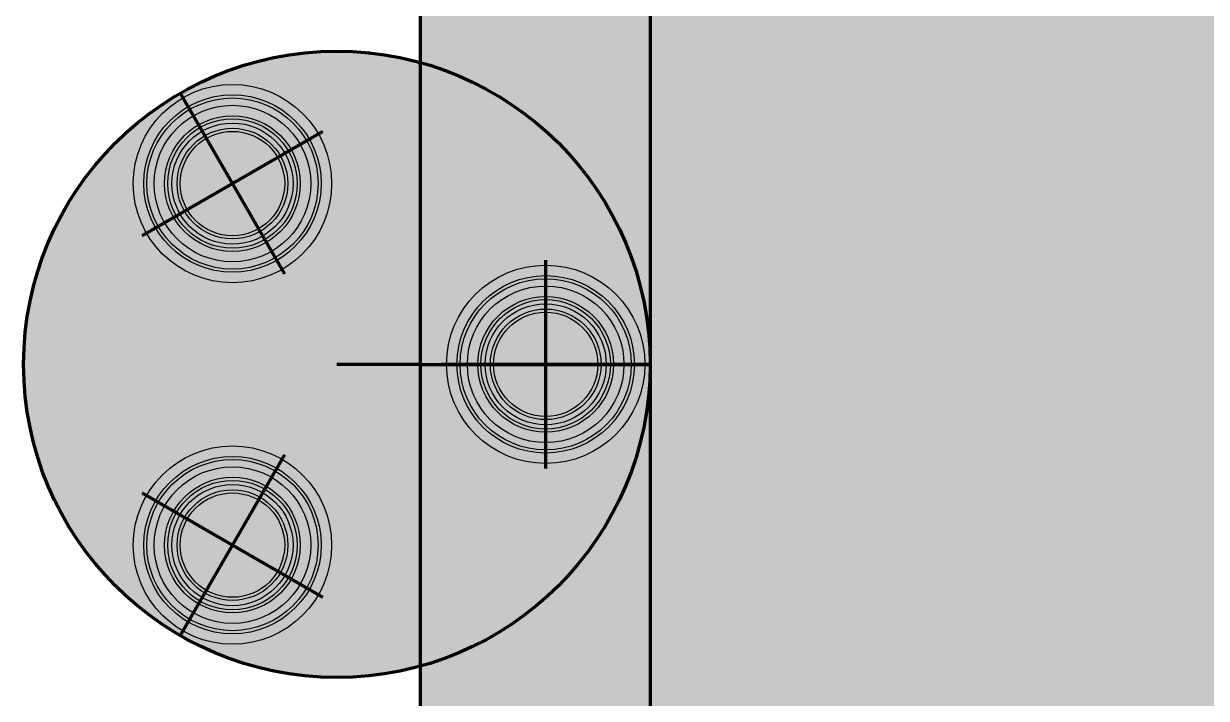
# Model space of a CAD drawing. Header units: millimetres. Extents: x 1408 to 8712, y 657 to 4836.
# Drawn here: x 6122 to 6688, y 3074 to 3397 of the extents above; entities that cross this region are included whole.
import ezdxf

# ---------------------------------------------------------------- set-up
doc = ezdxf.new("R2010")
doc.units = ezdxf.units.MM

msp = doc.modelspace()

# ---------------------------------------------------------------- hatches: boundary and pattern name
at = {"lineweight": 140, "true_color": 0xf7f281}
h = msp.add_hatch(color=51, dxfattribs=at)
h.dxf.hatch_style = 1
h.paths.add_polyline_path([(7251.77, 4433.75), (7251.77, 4143.75), (8411.77, 4143.75), (8411.77, 4433.75)])
h.paths.add_polyline_path([(6671.77, 4143.75), (6671.77, 4433.75), (6311.77, 4433.75), (6311.77, 3698.32, -0.337188), (6421.77, 3553.75), (6421.77, 4143.75)])
h.paths.add_polyline_path([(6311.77, 3409.18), (6311.77, 3378.32, -0.337188), (6421.77, 3233.75), (6421.77, 3553.75, -0.337188)])
h.paths.add_polyline_path([(6421.77, 3233.75, -0.337188), (6311.77, 3089.18), (6311.77, 3058.32, -0.337188), (6421.77, 2913.75)])
at = {"lineweight": 140, "true_color": 0x636466}
h = msp.add_hatch(color=251, dxfattribs=at)
h.dxf.hatch_style = 1
h.paths.add_polyline_path([(6421.77, 4143.75), (6421.77, 2183.75), (8711.77, 2183.75), (8711.77, 4133.75), (8411.77, 4133.75), (8411.77, 4143.75)])
h.paths.add_polyline_path([(6871.77, 3693.75), (8261.77, 3693.75), (8261.77, 2633.75), (6871.77, 2633.75)], flags=16)
at = {"lineweight": 140, "true_color": 0xffffff}
h = msp.add_hatch(color=7, dxfattribs=at)
h.dxf.hatch_style = 1
h.paths.add_polyline_path([(6121.77, 3233.75, 1), (6421.77, 3233.75, 1)])
at = {"true_color": 0x000000}
h = msp.add_hatch(color=18, dxfattribs=at)
h.dxf.hatch_style = 1
h.paths.add_polyline_path([(6262.91, 3344.1), (6261.61, 3343.35, -0.03929), (6264.72, 3336.84), (6266.12, 3337.38, 0.03929)])
h.paths.add_polyline_path([(6255.36, 3353.94), (6254.3, 3352.88, -0.03929), (6258.99, 3347.39), (6260.2, 3348.27, 0.03929)])
h.paths.add_polyline_path([(6245.52, 3361.49), (6244.77, 3360.19, -0.03929), (6250.72, 3356.1), (6251.66, 3357.27, 0.03929)])
h.paths.add_polyline_path([(6234.07, 3366.24), (6233.68, 3364.79, -0.03929), (6240.48, 3362.38), (6241.09, 3363.75, 0.03929)])
h.paths.add_polyline_path([(6221.77, 3367.85), (6221.77, 3366.35, -0.03929), (6228.97, 3365.79), (6229.2, 3367.27, 0.03929)])
h.paths.add_polyline_path([(6216.81, 3367.59, 0.03929), (6209.48, 3366.24), (6209.87, 3364.79, -0.03929), (6216.96, 3366.1)])
h.paths.add_polyline_path([(6204.75, 3364.7, 0.03929), (6198.02, 3361.49), (6198.77, 3360.19, -0.03929), (6205.29, 3363.3)])
h.paths.add_polyline_path([(6193.85, 3358.78, 0.03929), (6188.18, 3353.94), (6189.24, 3352.88, -0.03929), (6194.73, 3357.57)])
h.paths.add_polyline_path([(6186.02, 3349.3), (6184.86, 3350.25, 0.03929), (6180.63, 3344.1), (6181.93, 3343.35, -0.03929)])
h.paths.add_polyline_path([(6179.75, 3339.06), (6178.38, 3339.67, 0.03929), (6175.89, 3332.65), (6177.34, 3332.26, -0.03929)])
h.paths.add_polyline_path([(6176.34, 3327.55), (6174.86, 3327.79, 0.03929), (6174.27, 3320.35), (6175.77, 3320.35, -0.03929)])
h.paths.add_polyline_path([(6176.02, 3315.55), (6174.53, 3315.39, 0.03929), (6175.89, 3308.06), (6177.34, 3308.45, -0.03929)])
h.paths.add_polyline_path([(6178.83, 3303.87), (6177.43, 3303.33, 0.03929), (6180.63, 3296.6), (6181.93, 3297.35, -0.03929)])
h.paths.add_polyline_path([(6184.56, 3293.32), (6183.34, 3292.44, 0.03929), (6188.18, 3286.77), (6189.24, 3287.83, -0.03929)])
h.paths.add_polyline_path([(6192.82, 3284.61), (6191.88, 3283.44, 0.03929), (6198.02, 3279.22), (6198.77, 3280.52, -0.03929)])
h.paths.add_polyline_path([(6203.06, 3278.33), (6202.45, 3276.96, 0.03929), (6209.48, 3274.47), (6209.87, 3275.92, -0.03929)])
h.paths.add_polyline_path([(6214.58, 3274.92), (6214.34, 3273.44, 0.03929), (6221.77, 3272.85), (6221.77, 3274.35, -0.03929)])
h.paths.add_polyline_path([(6226.58, 3274.61), (6226.74, 3273.12, 0.03929), (6234.07, 3274.47), (6233.68, 3275.92, -0.03929)])
h.paths.add_polyline_path([(6244.77, 3280.52, -0.03929), (6238.26, 3277.41), (6238.79, 3276.01, 0.03929), (6245.52, 3279.22)])
h.paths.add_polyline_path([(6255.36, 3286.77), (6254.3, 3287.83, -0.03929), (6248.81, 3283.14), (6249.69, 3281.93, 0.03929)])
h.paths.add_polyline_path([(6262.91, 3296.6), (6261.61, 3297.35, -0.03929), (6257.52, 3291.41), (6258.69, 3290.46, 0.03929)])
h.paths.add_polyline_path([(6267.65, 3308.06), (6266.2, 3308.45, -0.03929), (6263.79, 3301.65), (6265.16, 3301.03, 0.03929)])
h.paths.add_polyline_path([(6269.27, 3320.35), (6267.77, 3320.35, -0.03929), (6267.2, 3313.16), (6268.69, 3312.92, 0.03929)])
h.paths.add_polyline_path([(6267.65, 3332.65), (6266.2, 3332.26, -0.03929), (6267.52, 3325.16), (6269.01, 3325.32, 0.03929)])
h.paths.add_polyline_path([(6257.99, 3330.06), (6256.54, 3329.67, -0.03929), (6257.57, 3324.12), (6259.07, 3324.27, 0.03929)])
h.paths.add_polyline_path([(6259.27, 3320.35), (6257.77, 3320.35, -0.03929), (6257.33, 3314.72), (6258.81, 3314.49, 0.03929)])
h.paths.add_polyline_path([(6257.99, 3310.65), (6256.54, 3311.04, -0.03929), (6254.66, 3305.71), (6256.03, 3305.1, 0.03929)])
h.paths.add_polyline_path([(6254.25, 3301.6), (6252.95, 3302.35, -0.03929), (6249.75, 3297.7), (6250.91, 3296.76, 0.03929)])
h.paths.add_polyline_path([(6248.29, 3293.84), (6247.23, 3294.9, -0.03929), (6242.93, 3291.23), (6243.81, 3290.02, 0.03929)])
h.paths.add_polyline_path([(6239.77, 3289.18, -0.03929), (6234.67, 3286.75), (6235.21, 3285.35, 0.03929), (6240.52, 3287.88)])
h.paths.add_polyline_path([(6231.09, 3285.58, -0.03929), (6225.53, 3284.55), (6225.69, 3283.06, 0.03929), (6231.48, 3284.13)])
h.paths.add_polyline_path([(6216.14, 3284.8), (6215.9, 3283.32, 0.03929), (6221.77, 3282.85), (6221.77, 3284.35, -0.03929)])
h.paths.add_polyline_path([(6207.13, 3287.47), (6206.52, 3286.1, 0.03929), (6212.07, 3284.13), (6212.45, 3285.58, -0.03929)])
h.paths.add_polyline_path([(6199.12, 3292.38), (6198.17, 3291.21, 0.03929), (6203.02, 3287.88), (6203.77, 3289.18, -0.03929)])
h.paths.add_polyline_path([(6192.65, 3299.19), (6191.43, 3298.31, 0.03929), (6195.25, 3293.84), (6196.32, 3294.9, -0.03929)])
h.paths.add_polyline_path([(6188.16, 3307.45), (6186.76, 3306.92, 0.03929), (6189.3, 3301.6), (6190.59, 3302.35, -0.03929)])
h.paths.add_polyline_path([(6185.97, 3316.59), (6184.48, 3316.44, 0.03929), (6185.55, 3310.65), (6187, 3311.04, -0.03929)])
h.paths.add_polyline_path([(6186.21, 3325.99), (6184.73, 3326.22, 0.03929), (6184.27, 3320.35), (6185.77, 3320.35, -0.03929)])
h.paths.add_polyline_path([(6188.88, 3335), (6187.51, 3335.61, 0.03929), (6185.55, 3330.06), (6187, 3329.67, -0.03929)])
h.paths.add_polyline_path([(6193.79, 3343.01), (6192.63, 3343.95, 0.03929), (6189.3, 3339.1), (6190.59, 3338.35, -0.03929)])
h.paths.add_polyline_path([(6199.73, 3350.69, 0.03929), (6195.25, 3346.87), (6196.32, 3345.81, -0.03929), (6200.61, 3349.48)])
h.paths.add_polyline_path([(6208.33, 3355.36, 0.03929), (6203.02, 3352.83), (6203.77, 3351.53, -0.03929), (6208.87, 3353.96)])
h.paths.add_polyline_path([(6212.07, 3356.58), (6212.45, 3355.13, -0.03929), (6218.01, 3356.16), (6217.85, 3357.65, 0.03929)])
h.paths.add_polyline_path([(6221.77, 3357.85), (6221.77, 3356.35, -0.03929), (6227.4, 3355.91), (6227.64, 3357.39, 0.03929)])
h.paths.add_polyline_path([(6231.48, 3356.58), (6231.09, 3355.13, -0.03929), (6236.41, 3353.24), (6237.02, 3354.61, 0.03929)])
h.paths.add_polyline_path([(6240.52, 3352.83), (6239.77, 3351.53, -0.03929), (6244.43, 3348.33), (6245.37, 3349.5, 0.03929)])
h.paths.add_polyline_path([(6248.29, 3346.87), (6247.23, 3345.81, -0.03929), (6250.9, 3341.52), (6252.11, 3342.4, 0.03929)])
h.paths.add_polyline_path([(6254.25, 3339.1), (6252.95, 3338.35, -0.03929), (6255.38, 3333.26), (6256.78, 3333.79, 0.03929)])
h.paths.add_polyline_path([(6246.89, 3334.85), (6245.59, 3334.1, -0.03929), (6247.44, 3330.21), (6248.84, 3330.75, 0.03929)])
h.paths.add_polyline_path([(6242.28, 3340.86), (6241.22, 3339.8, -0.03929), (6244.02, 3336.52), (6245.23, 3337.4, 0.03929)])
h.paths.add_polyline_path([(6236.27, 3345.47), (6235.52, 3344.17, -0.03929), (6239.08, 3341.73), (6240.02, 3342.89, 0.03929)])
h.paths.add_polyline_path([(6229.28, 3348.37), (6228.89, 3346.92, -0.03929), (6232.96, 3345.48), (6233.57, 3346.85, 0.03929)])
h.paths.add_polyline_path([(6226.31, 3349, 0.03929), (6221.77, 3349.35), (6221.77, 3347.85, -0.03929), (6226.07, 3347.52)])
h.paths.add_polyline_path([(6218.74, 3349.2, 0.03929), (6214.27, 3348.37), (6214.65, 3346.92, -0.03929), (6218.9, 3347.7)])
h.paths.add_polyline_path([(6211.38, 3347.43, 0.03929), (6207.27, 3345.47), (6208.02, 3344.17, -0.03929), (6211.92, 3346.03)])
h.paths.add_polyline_path([(6204.73, 3343.82, 0.03929), (6201.27, 3340.86), (6202.33, 3339.8, -0.03929), (6205.61, 3342.6)])
h.paths.add_polyline_path([(6200.4, 3337.66), (6199.23, 3338.61, 0.03929), (6196.66, 3334.85), (6197.96, 3334.1, -0.03929)])
h.paths.add_polyline_path([(6196.65, 3331.54), (6195.28, 3332.15, 0.03929), (6193.76, 3327.86), (6195.21, 3327.47, -0.03929)])
h.paths.add_polyline_path([(6194.61, 3324.66), (6193.13, 3324.89, 0.03929), (6192.77, 3320.35), (6194.27, 3320.35, -0.03929)])
h.paths.add_polyline_path([(6194.42, 3317.48), (6192.93, 3317.32, 0.03929), (6193.76, 3312.85), (6195.21, 3313.24, -0.03929)])
h.paths.add_polyline_path([(6196.1, 3310.5), (6194.7, 3309.96, 0.03929), (6196.66, 3305.85), (6197.96, 3306.6, -0.03929)])
h.paths.add_polyline_path([(6199.52, 3304.19), (6198.31, 3303.31, 0.03929), (6201.27, 3299.85), (6202.33, 3300.91, -0.03929)])
h.paths.add_polyline_path([(6204.46, 3298.98), (6203.52, 3297.82, 0.03929), (6207.27, 3295.24), (6208.02, 3296.54, -0.03929)])
h.paths.add_polyline_path([(6210.59, 3295.23), (6209.98, 3293.86, 0.03929), (6214.27, 3292.34), (6214.65, 3293.79, -0.03929)])
h.paths.add_polyline_path([(6217.47, 3293.19), (6217.23, 3291.71, 0.03929), (6221.77, 3291.35), (6221.77, 3292.85, -0.03929)])
h.paths.add_polyline_path([(6224.65, 3293.01), (6224.8, 3291.51, 0.03929), (6229.28, 3292.34), (6228.89, 3293.79, -0.03929)])
h.paths.add_polyline_path([(6235.52, 3296.54, -0.03929), (6231.63, 3294.68), (6232.16, 3293.28, 0.03929), (6236.27, 3295.24)])
h.paths.add_polyline_path([(6241.22, 3300.91, -0.03929), (6237.94, 3298.11), (6238.82, 3296.89, 0.03929), (6242.28, 3299.85)])
h.paths.add_polyline_path([(6246.89, 3305.85), (6245.59, 3306.6, -0.03929), (6243.14, 3303.05), (6244.31, 3302.1, 0.03929)])
h.paths.add_polyline_path([(6249.78, 3312.85), (6248.33, 3313.24, -0.03929), (6246.89, 3309.17), (6248.26, 3308.56, 0.03929)])
h.paths.add_polyline_path([(6250.77, 3320.35), (6249.27, 3320.35, -0.03929), (6248.93, 3316.05), (6250.41, 3315.82, 0.03929)])
h.paths.add_polyline_path([(6249.78, 3327.86), (6248.33, 3327.47, -0.03929), (6249.12, 3323.23), (6250.61, 3323.39, 0.03929)])
at = {"lineweight": 140, "true_color": 0x000000}
h = msp.add_hatch(color=18, dxfattribs=at)
h.dxf.hatch_style = 1
h.paths.add_polyline_path([(6264.27, 3320.35, 1), (6179.27, 3320.35, 1)])
h.paths.add_polyline_path([(6262.77, 3320.35, 1), (6180.77, 3320.35, 1)], flags=16)
h.paths.add_polyline_path([(6259.27, 3320.35, -1), (6184.27, 3320.35, -1)], flags=0)
h.paths.add_polyline_path([(6254.27, 3320.35, -1), (6189.27, 3320.35, -1)], flags=0)
h.paths.add_polyline_path([(6252.77, 3320.35, -1), (6190.77, 3320.35, -1)], flags=0)
h.paths.add_polyline_path([(6250.77, 3320.35, -1), (6192.77, 3320.35, -1)], flags=0)
h.paths.add_polyline_path([(6248.27, 3320.35, -1), (6195.27, 3320.35, -1)], flags=0)
h.paths.add_polyline_path([(6246.77, 3320.35, -1), (6196.77, 3320.35, -1)], flags=0)
h = msp.add_hatch(color=18, dxfattribs=at)
h.dxf.hatch_style = 1
h.paths.add_polyline_path([(6254.27, 3320.35, 1), (6189.27, 3320.35, 1)])
h.paths.add_polyline_path([(6252.77, 3320.35, 1), (6190.77, 3320.35, 1)], flags=16)
h.paths.add_polyline_path([(6192.77, 3320.35, -1), (6250.77, 3320.35, -1)], flags=0)
h.paths.add_polyline_path([(6195.27, 3320.35, -1), (6248.27, 3320.35, -1)], flags=0)
h.paths.add_polyline_path([(6196.77, 3320.35, -1), (6246.77, 3320.35, -1)], flags=0)
h = msp.add_hatch(color=18, dxfattribs=at)
h.dxf.hatch_style = 1
h.paths.add_polyline_path([(6248.27, 3320.35, 1), (6195.27, 3320.35, 1)])
h.paths.add_polyline_path([(6246.77, 3320.35, 1), (6196.77, 3320.35, 1)], flags=16)
at = {"true_color": 0x000000}
h = msp.add_hatch(color=18, dxfattribs=at)
h.dxf.hatch_style = 1
h.paths.add_polyline_path([(6419.27, 3233.75), (6417.77, 3233.75, -0.03929), (6417.2, 3226.56), (6418.69, 3226.32, 0.03929)])
h.paths.add_polyline_path([(6417.65, 3246.05), (6416.2, 3245.66, -0.03929), (6417.52, 3238.56), (6419.01, 3238.72, 0.03929)])
h.paths.add_polyline_path([(6412.91, 3257.5), (6411.61, 3256.75, -0.03929), (6414.72, 3250.24), (6416.12, 3250.77, 0.03929)])
h.paths.add_polyline_path([(6405.36, 3267.34), (6404.3, 3266.28, -0.03929), (6408.99, 3260.79), (6410.2, 3261.67, 0.03929)])
h.paths.add_polyline_path([(6395.52, 3274.89), (6394.77, 3273.59, -0.03929), (6400.72, 3269.5), (6401.66, 3270.67, 0.03929)])
h.paths.add_polyline_path([(6391.09, 3277.15, 0.03929), (6384.07, 3279.63), (6383.68, 3278.18, -0.03929), (6390.48, 3275.78)])
h.paths.add_polyline_path([(6379.2, 3280.67, 0.03929), (6371.77, 3281.25), (6371.77, 3279.75, -0.03929), (6378.97, 3279.19)])
h.paths.add_polyline_path([(6366.81, 3280.99, 0.03929), (6359.48, 3279.63), (6359.87, 3278.18, -0.03929), (6366.96, 3279.5)])
h.paths.add_polyline_path([(6355.29, 3276.7), (6354.75, 3278.1, 0.03929), (6348.02, 3274.89), (6348.77, 3273.59, -0.03929)])
h.paths.add_polyline_path([(6344.73, 3270.97), (6343.85, 3272.18, 0.03929), (6338.18, 3267.34), (6339.24, 3266.28, -0.03929)])
h.paths.add_polyline_path([(6336.02, 3262.7), (6334.86, 3263.65, 0.03929), (6330.63, 3257.5), (6331.93, 3256.75, -0.03929)])
h.paths.add_polyline_path([(6329.75, 3252.46), (6328.38, 3253.07, 0.03929), (6325.89, 3246.05), (6327.34, 3245.66, -0.03929)])
h.paths.add_polyline_path([(6326.34, 3240.95), (6324.86, 3241.18, 0.03929), (6324.27, 3233.75), (6325.77, 3233.75, -0.03929)])
h.paths.add_polyline_path([(6326.02, 3228.94), (6324.53, 3228.79, 0.03929), (6325.89, 3221.46), (6327.34, 3221.85, -0.03929)])
h.paths.add_polyline_path([(6328.83, 3217.27), (6327.43, 3216.73, 0.03929), (6330.63, 3210), (6331.93, 3210.75, -0.03929)])
h.paths.add_polyline_path([(6334.56, 3206.71), (6333.34, 3205.83, 0.03929), (6338.18, 3200.16), (6339.24, 3201.23, -0.03929)])
h.paths.add_polyline_path([(6342.82, 3198), (6341.88, 3196.84, 0.03929), (6348.02, 3192.62), (6348.77, 3193.92, -0.03929)])
h.paths.add_polyline_path([(6353.06, 3191.73), (6352.45, 3190.36, 0.03929), (6359.48, 3187.87), (6359.87, 3189.32, -0.03929)])
h.paths.add_polyline_path([(6371.77, 3187.75, -0.03929), (6364.58, 3188.32), (6364.34, 3186.84, 0.03929), (6371.77, 3186.25)])
h.paths.add_polyline_path([(6384.07, 3187.87), (6383.68, 3189.32, -0.03929), (6376.58, 3188), (6376.74, 3186.51, 0.03929)])
h.paths.add_polyline_path([(6395.52, 3192.62), (6394.77, 3193.92, -0.03929), (6388.26, 3190.81), (6388.79, 3189.41, 0.03929)])
h.paths.add_polyline_path([(6405.36, 3200.16), (6404.3, 3201.23, -0.03929), (6398.81, 3196.54), (6399.69, 3195.32, 0.03929)])
h.paths.add_polyline_path([(6412.91, 3210), (6411.61, 3210.75, -0.03929), (6407.52, 3204.8), (6408.69, 3203.86, 0.03929)])
h.paths.add_polyline_path([(6417.65, 3221.46), (6416.2, 3221.85, -0.03929), (6413.79, 3215.04), (6415.16, 3214.43, 0.03929)])
h.paths.add_polyline_path([(6407.99, 3224.05), (6406.54, 3224.43, -0.03929), (6404.66, 3219.11), (6406.03, 3218.5, 0.03929)])
h.paths.add_polyline_path([(6404.25, 3215), (6402.95, 3215.75, -0.03929), (6399.75, 3211.1), (6400.91, 3210.15, 0.03929)])
h.paths.add_polyline_path([(6398.29, 3207.24), (6397.23, 3208.3, -0.03929), (6392.93, 3204.63), (6393.81, 3203.41, 0.03929)])
h.paths.add_polyline_path([(6390.52, 3201.28), (6389.77, 3202.58, -0.03929), (6384.67, 3200.14), (6385.21, 3198.74, 0.03929)])
h.paths.add_polyline_path([(6381.48, 3197.53), (6381.09, 3198.98, -0.03929), (6375.53, 3197.95), (6375.69, 3196.46, 0.03929)])
h.paths.add_polyline_path([(6371.77, 3197.75, -0.03929), (6366.14, 3198.2), (6365.9, 3196.71, 0.03929), (6371.77, 3196.25)])
h.paths.add_polyline_path([(6362.45, 3198.98, -0.03929), (6357.13, 3200.86), (6356.52, 3199.49, 0.03929), (6362.07, 3197.53)])
h.paths.add_polyline_path([(6349.12, 3205.78), (6348.17, 3204.61, 0.03929), (6353.02, 3201.28), (6353.77, 3202.58, -0.03929)])
h.paths.add_polyline_path([(6342.65, 3212.59), (6341.43, 3211.71, 0.03929), (6345.25, 3207.24), (6346.32, 3208.3, -0.03929)])
h.paths.add_polyline_path([(6338.16, 3220.85), (6336.76, 3220.31, 0.03929), (6339.3, 3215), (6340.59, 3215.75, -0.03929)])
h.paths.add_polyline_path([(6335.97, 3229.99), (6334.48, 3229.83, 0.03929), (6335.55, 3224.05), (6337, 3224.43, -0.03929)])
h.paths.add_polyline_path([(6336.21, 3239.38), (6334.73, 3239.62, 0.03929), (6334.27, 3233.75), (6335.77, 3233.75, -0.03929)])
h.paths.add_polyline_path([(6338.88, 3248.39), (6337.51, 3249.01, 0.03929), (6335.55, 3243.46), (6337, 3243.07, -0.03929)])
h.paths.add_polyline_path([(6343.79, 3256.41), (6342.63, 3257.35, 0.03929), (6339.3, 3252.5), (6340.59, 3251.75, -0.03929)])
h.paths.add_polyline_path([(6350.61, 3262.88), (6349.73, 3264.09, 0.03929), (6345.25, 3260.27), (6346.32, 3259.21, -0.03929)])
h.paths.add_polyline_path([(6358.87, 3267.36), (6358.33, 3268.76, 0.03929), (6353.02, 3266.23), (6353.77, 3264.93, -0.03929)])
h.paths.add_polyline_path([(6367.85, 3271.05, 0.03929), (6362.07, 3269.97), (6362.45, 3268.53, -0.03929), (6368.01, 3269.56)])
h.paths.add_polyline_path([(6377.64, 3270.79, 0.03929), (6371.77, 3271.25), (6371.77, 3269.75, -0.03929), (6377.4, 3269.31)])
h.paths.add_polyline_path([(6381.48, 3269.97), (6381.09, 3268.53, -0.03929), (6386.41, 3266.64), (6387.02, 3268.01, 0.03929)])
h.paths.add_polyline_path([(6390.52, 3266.23), (6389.77, 3264.93, -0.03929), (6394.43, 3261.73), (6395.37, 3262.9, 0.03929)])
h.paths.add_polyline_path([(6398.29, 3260.27), (6397.23, 3259.21, -0.03929), (6400.9, 3254.91), (6402.11, 3255.79, 0.03929)])
h.paths.add_polyline_path([(6404.25, 3252.5), (6402.95, 3251.75, -0.03929), (6405.38, 3246.65), (6406.78, 3247.19, 0.03929)])
h.paths.add_polyline_path([(6407.99, 3243.46), (6406.54, 3243.07, -0.03929), (6407.57, 3237.52), (6409.07, 3237.67, 0.03929)])
h.paths.add_polyline_path([(6409.27, 3233.75), (6407.77, 3233.75, -0.03929), (6407.33, 3228.12), (6408.81, 3227.89, 0.03929)])
h.paths.add_polyline_path([(6400.77, 3233.75), (6399.27, 3233.75, -0.03929), (6398.93, 3229.45), (6400.41, 3229.22, 0.03929)])
h.paths.add_polyline_path([(6399.78, 3241.26), (6398.33, 3240.87, -0.03929), (6399.12, 3236.63), (6400.61, 3236.78, 0.03929)])
h.paths.add_polyline_path([(6396.89, 3248.25), (6395.59, 3247.5, -0.03929), (6397.44, 3243.61), (6398.84, 3244.15, 0.03929)])
h.paths.add_polyline_path([(6392.28, 3254.26), (6391.22, 3253.2, -0.03929), (6394.02, 3249.92), (6395.23, 3250.8, 0.03929)])
h.paths.add_polyline_path([(6390.02, 3256.29, 0.03929), (6386.27, 3258.87), (6385.52, 3257.57, -0.03929), (6389.08, 3255.12)])
h.paths.add_polyline_path([(6383.57, 3260.25, 0.03929), (6379.28, 3261.76), (6378.89, 3260.32, -0.03929), (6382.96, 3258.87)])
h.paths.add_polyline_path([(6376.31, 3262.4, 0.03929), (6371.77, 3262.75), (6371.77, 3261.25, -0.03929), (6376.07, 3260.91)])
h.paths.add_polyline_path([(6368.74, 3262.59, 0.03929), (6364.27, 3261.76), (6364.65, 3260.32, -0.03929), (6368.9, 3261.1)])
h.paths.add_polyline_path([(6361.92, 3259.43), (6361.38, 3260.83, 0.03929), (6357.27, 3258.87), (6358.02, 3257.57, -0.03929)])
h.paths.add_polyline_path([(6355.61, 3256), (6354.73, 3257.21, 0.03929), (6351.27, 3254.26), (6352.33, 3253.2, -0.03929)])
h.paths.add_polyline_path([(6350.4, 3251.06), (6349.23, 3252, 0.03929), (6346.66, 3248.25), (6347.96, 3247.5, -0.03929)])
h.paths.add_polyline_path([(6346.65, 3244.94), (6345.28, 3245.55, 0.03929), (6343.76, 3241.26), (6345.21, 3240.87, -0.03929)])
h.paths.add_polyline_path([(6344.61, 3238.05), (6343.13, 3238.29, 0.03929), (6342.77, 3233.75), (6344.27, 3233.75, -0.03929)])
h.paths.add_polyline_path([(6344.42, 3230.88), (6342.93, 3230.72, 0.03929), (6343.76, 3226.25), (6345.21, 3226.63, -0.03929)])
h.paths.add_polyline_path([(6346.1, 3223.9), (6344.7, 3223.36, 0.03929), (6346.66, 3219.25), (6347.96, 3220, -0.03929)])
h.paths.add_polyline_path([(6349.52, 3217.59), (6348.31, 3216.71, 0.03929), (6351.27, 3213.25), (6352.33, 3214.31, -0.03929)])
h.paths.add_polyline_path([(6354.46, 3212.38), (6353.52, 3211.22, 0.03929), (6357.27, 3208.64), (6358.02, 3209.94, -0.03929)])
h.paths.add_polyline_path([(6360.59, 3208.63), (6359.98, 3207.26, 0.03929), (6364.27, 3205.74), (6364.65, 3207.19, -0.03929)])
h.paths.add_polyline_path([(6371.77, 3206.25, -0.03929), (6367.47, 3206.59), (6367.23, 3205.11, 0.03929), (6371.77, 3204.75)])
h.paths.add_polyline_path([(6378.89, 3207.19, -0.03929), (6374.65, 3206.4), (6374.8, 3204.91, 0.03929), (6379.28, 3205.74)])
h.paths.add_polyline_path([(6386.27, 3208.64), (6385.52, 3209.94, -0.03929), (6381.63, 3208.08), (6382.16, 3206.68, 0.03929)])
h.paths.add_polyline_path([(6392.28, 3213.25), (6391.22, 3214.31, -0.03929), (6387.94, 3211.5), (6388.82, 3210.29, 0.03929)])
h.paths.add_polyline_path([(6396.89, 3219.25), (6395.59, 3220, -0.03929), (6393.14, 3216.45), (6394.31, 3215.5, 0.03929)])
h.paths.add_polyline_path([(6399.78, 3226.25), (6398.33, 3226.63, -0.03929), (6396.89, 3222.57), (6398.26, 3221.96, 0.03929)])
at = {"lineweight": 140, "true_color": 0x000000}
h = msp.add_hatch(color=18, dxfattribs=at)
h.dxf.hatch_style = 1
h.paths.add_polyline_path([(6414.27, 3233.75, 1), (6329.27, 3233.75, 1)])
h.paths.add_polyline_path([(6412.77, 3233.75, 1), (6330.77, 3233.75, 1)], flags=16)
h.paths.add_polyline_path([(6409.27, 3233.75, -1), (6334.27, 3233.75, -1)], flags=0)
h.paths.add_polyline_path([(6404.27, 3233.75, -1), (6339.27, 3233.75, -1)], flags=0)
h.paths.add_polyline_path([(6402.77, 3233.75, -1), (6340.77, 3233.75, -1)], flags=0)
h.paths.add_polyline_path([(6400.77, 3233.75, -1), (6342.77, 3233.75, -1)], flags=0)
h.paths.add_polyline_path([(6398.27, 3233.75, -1), (6345.27, 3233.75, -1)], flags=0)
h.paths.add_polyline_path([(6396.77, 3233.75, -1), (6346.77, 3233.75, -1)], flags=0)
h = msp.add_hatch(color=18, dxfattribs=at)
h.dxf.hatch_style = 1
h.paths.add_polyline_path([(6404.27, 3233.75, 1), (6339.27, 3233.75, 1)])
h.paths.add_polyline_path([(6402.77, 3233.75, 1), (6340.77, 3233.75, 1)], flags=16)
h.paths.add_polyline_path([(6400.77, 3233.75, -1), (6342.77, 3233.75, -1)], flags=0)
h.paths.add_polyline_path([(6398.27, 3233.75, -1), (6345.27, 3233.75, -1)], flags=0)
h.paths.add_polyline_path([(6396.77, 3233.75, -1), (6346.77, 3233.75, -1)], flags=0)
h = msp.add_hatch(color=18, dxfattribs=at)
h.dxf.hatch_style = 1
h.paths.add_polyline_path([(6398.27, 3233.75, 1), (6345.27, 3233.75, 1)])
h.paths.add_polyline_path([(6396.77, 3233.75, 1), (6346.77, 3233.75, 1)], flags=16)
at = {"true_color": 0x000000}
h = msp.add_hatch(color=18, dxfattribs=at)
h.dxf.hatch_style = 1
h.paths.add_polyline_path([(6245.52, 3188.29), (6244.77, 3186.99, -0.03929), (6250.72, 3182.9), (6251.66, 3184.06, 0.03929)])
h.paths.add_polyline_path([(6234.07, 3193.03), (6233.68, 3191.58, -0.03929), (6240.48, 3189.17), (6241.09, 3190.54, 0.03929)])
h.paths.add_polyline_path([(6221.77, 3194.65), (6221.77, 3193.15, -0.03929), (6228.97, 3192.58), (6229.2, 3194.07, 0.03929)])
h.paths.add_polyline_path([(6209.48, 3193.03), (6209.87, 3191.58, -0.03929), (6216.96, 3192.9), (6216.81, 3194.39, 0.03929)])
h.paths.add_polyline_path([(6198.02, 3188.29), (6198.77, 3186.99, -0.03929), (6205.29, 3190.09), (6204.75, 3191.49, 0.03929)])
h.paths.add_polyline_path([(6193.85, 3185.58, 0.03929), (6188.18, 3180.74), (6189.24, 3179.68, -0.03929), (6194.73, 3184.36)])
h.paths.add_polyline_path([(6184.86, 3177.04, 0.03929), (6180.63, 3170.9), (6181.93, 3170.15, -0.03929), (6186.02, 3176.1)])
h.paths.add_polyline_path([(6178.38, 3166.47, 0.03929), (6175.89, 3159.44), (6177.34, 3159.06, -0.03929), (6179.75, 3165.86)])
h.paths.add_polyline_path([(6176.34, 3154.35), (6174.86, 3154.58, 0.03929), (6174.27, 3147.15), (6175.77, 3147.15, -0.03929)])
h.paths.add_polyline_path([(6176.02, 3142.34), (6174.53, 3142.18, 0.03929), (6175.89, 3134.86), (6177.34, 3135.24, -0.03929)])
h.paths.add_polyline_path([(6178.83, 3130.66), (6177.43, 3130.13, 0.03929), (6180.63, 3123.4), (6181.93, 3124.15, -0.03929)])
h.paths.add_polyline_path([(6184.56, 3120.11), (6183.34, 3119.23, 0.03929), (6188.18, 3113.56), (6189.24, 3114.62, -0.03929)])
h.paths.add_polyline_path([(6192.82, 3111.4), (6191.88, 3110.24, 0.03929), (6198.02, 3106.01), (6198.77, 3107.31, -0.03929)])
h.paths.add_polyline_path([(6203.06, 3105.13), (6202.45, 3103.76, 0.03929), (6209.48, 3101.27), (6209.87, 3102.72, -0.03929)])
h.paths.add_polyline_path([(6214.58, 3101.72), (6214.34, 3100.23, 0.03929), (6221.77, 3099.65), (6221.77, 3101.15, -0.03929)])
h.paths.add_polyline_path([(6226.58, 3101.4), (6226.74, 3099.91, 0.03929), (6234.07, 3101.27), (6233.68, 3102.72, -0.03929)])
h.paths.add_polyline_path([(6238.26, 3104.21), (6238.79, 3102.8, 0.03929), (6245.52, 3106.01), (6244.77, 3107.31, -0.03929)])
h.paths.add_polyline_path([(6248.81, 3109.94), (6249.69, 3108.72, 0.03929), (6255.36, 3113.56), (6254.3, 3114.62, -0.03929)])
h.paths.add_polyline_path([(6261.61, 3124.15, -0.03929), (6257.52, 3118.2), (6258.69, 3117.26, 0.03929), (6262.91, 3123.4)])
h.paths.add_polyline_path([(6267.65, 3134.86), (6266.2, 3135.24, -0.03929), (6263.79, 3128.44), (6265.16, 3127.83, 0.03929)])
h.paths.add_polyline_path([(6269.27, 3147.15), (6267.77, 3147.15, -0.03929), (6267.2, 3139.95), (6268.69, 3139.72, 0.03929)])
h.paths.add_polyline_path([(6267.65, 3159.44), (6266.2, 3159.06, -0.03929), (6267.52, 3151.96), (6269.01, 3152.11, 0.03929)])
h.paths.add_polyline_path([(6262.91, 3170.9), (6261.61, 3170.15, -0.03929), (6264.72, 3163.63), (6266.12, 3164.17, 0.03929)])
h.paths.add_polyline_path([(6255.36, 3180.74), (6254.3, 3179.68, -0.03929), (6258.99, 3174.19), (6260.2, 3175.07, 0.03929)])
h.paths.add_polyline_path([(6248.29, 3173.67), (6247.23, 3172.61, -0.03929), (6250.9, 3168.31), (6252.11, 3169.19, 0.03929)])
h.paths.add_polyline_path([(6254.25, 3165.9), (6252.95, 3165.15, -0.03929), (6255.38, 3160.05), (6256.78, 3160.59, 0.03929)])
h.paths.add_polyline_path([(6257.99, 3156.86), (6256.54, 3156.47, -0.03929), (6257.57, 3150.91), (6259.07, 3151.07, 0.03929)])
h.paths.add_polyline_path([(6259.27, 3147.15), (6257.77, 3147.15, -0.03929), (6257.33, 3141.52), (6258.81, 3141.28, 0.03929)])
h.paths.add_polyline_path([(6257.99, 3137.44), (6256.54, 3137.83, -0.03929), (6254.66, 3132.51), (6256.03, 3131.9, 0.03929)])
h.paths.add_polyline_path([(6252.95, 3129.15, -0.03929), (6249.75, 3124.49), (6250.91, 3123.55, 0.03929), (6254.25, 3128.4)])
h.paths.add_polyline_path([(6247.23, 3121.69, -0.03929), (6242.93, 3118.03), (6243.81, 3116.81, 0.03929), (6248.29, 3120.63)])
h.paths.add_polyline_path([(6234.67, 3113.54), (6235.21, 3112.14, 0.03929), (6240.52, 3114.67), (6239.77, 3115.97, -0.03929)])
h.paths.add_polyline_path([(6225.53, 3111.35), (6225.69, 3109.86, 0.03929), (6231.48, 3110.93), (6231.09, 3112.38, -0.03929)])
h.paths.add_polyline_path([(6216.14, 3111.59), (6215.9, 3110.11, 0.03929), (6221.77, 3109.65), (6221.77, 3111.15, -0.03929)])
h.paths.add_polyline_path([(6207.13, 3114.26), (6206.52, 3112.89, 0.03929), (6212.07, 3110.93), (6212.45, 3112.38, -0.03929)])
h.paths.add_polyline_path([(6199.12, 3119.17), (6198.17, 3118.01, 0.03929), (6203.02, 3114.67), (6203.77, 3115.97, -0.03929)])
h.paths.add_polyline_path([(6192.65, 3125.99), (6191.43, 3125.11, 0.03929), (6195.25, 3120.63), (6196.32, 3121.69, -0.03929)])
h.paths.add_polyline_path([(6188.16, 3134.25), (6186.76, 3133.71, 0.03929), (6189.3, 3128.4), (6190.59, 3129.15, -0.03929)])
h.paths.add_polyline_path([(6185.97, 3143.39), (6184.48, 3143.23, 0.03929), (6185.55, 3137.44), (6187, 3137.83, -0.03929)])
h.paths.add_polyline_path([(6186.21, 3152.78), (6184.73, 3153.02, 0.03929), (6184.27, 3147.15), (6185.77, 3147.15, -0.03929)])
h.paths.add_polyline_path([(6187.51, 3162.4, 0.03929), (6185.55, 3156.86), (6187, 3156.47, -0.03929), (6188.88, 3161.79)])
h.paths.add_polyline_path([(6192.63, 3170.75, 0.03929), (6189.3, 3165.9), (6190.59, 3165.15, -0.03929), (6193.79, 3169.81)])
h.paths.add_polyline_path([(6195.25, 3173.67), (6196.32, 3172.61, -0.03929), (6200.61, 3176.27), (6199.73, 3177.49, 0.03929)])
h.paths.add_polyline_path([(6203.02, 3179.63), (6203.77, 3178.33, -0.03929), (6208.87, 3180.76), (6208.33, 3182.16, 0.03929)])
h.paths.add_polyline_path([(6212.07, 3183.37), (6212.45, 3181.92, -0.03929), (6218.01, 3182.95), (6217.85, 3184.44, 0.03929)])
h.paths.add_polyline_path([(6221.77, 3184.65), (6221.77, 3183.15, -0.03929), (6227.4, 3182.71), (6227.64, 3184.19, 0.03929)])
h.paths.add_polyline_path([(6231.48, 3183.37), (6231.09, 3181.92, -0.03929), (6236.41, 3180.04), (6237.02, 3181.41, 0.03929)])
h.paths.add_polyline_path([(6240.52, 3179.63), (6239.77, 3178.33, -0.03929), (6244.43, 3175.13), (6245.37, 3176.29, 0.03929)])
h.paths.add_polyline_path([(6236.27, 3172.26), (6235.52, 3170.97, -0.03929), (6239.08, 3168.52), (6240.02, 3169.69, 0.03929)])
h.paths.add_polyline_path([(6229.28, 3175.16), (6228.89, 3173.71, -0.03929), (6232.96, 3172.27), (6233.57, 3173.64, 0.03929)])
h.paths.add_polyline_path([(6221.77, 3176.15), (6221.77, 3174.65, -0.03929), (6226.07, 3174.31), (6226.31, 3175.79, 0.03929)])
h.paths.add_polyline_path([(6214.27, 3175.16), (6214.65, 3173.71, -0.03929), (6218.9, 3174.5), (6218.74, 3175.99, 0.03929)])
h.paths.add_polyline_path([(6211.38, 3174.22, 0.03929), (6207.27, 3172.26), (6208.02, 3170.97, -0.03929), (6211.92, 3172.82)])
h.paths.add_polyline_path([(6204.73, 3170.61, 0.03929), (6201.27, 3167.66), (6202.33, 3166.6, -0.03929), (6205.61, 3169.4)])
h.paths.add_polyline_path([(6199.23, 3165.4, 0.03929), (6196.66, 3161.65), (6197.96, 3160.9, -0.03929), (6200.4, 3164.46)])
h.paths.add_polyline_path([(6195.28, 3158.95, 0.03929), (6193.76, 3154.66), (6195.21, 3154.27, -0.03929), (6196.65, 3158.34)])
h.paths.add_polyline_path([(6194.61, 3151.45), (6193.13, 3151.69, 0.03929), (6192.77, 3147.15), (6194.27, 3147.15, -0.03929)])
h.paths.add_polyline_path([(6194.42, 3144.28), (6192.93, 3144.12, 0.03929), (6193.76, 3139.64), (6195.21, 3140.03, -0.03929)])
h.paths.add_polyline_path([(6196.1, 3137.29), (6194.7, 3136.76, 0.03929), (6196.66, 3132.65), (6197.96, 3133.4, -0.03929)])
h.paths.add_polyline_path([(6199.52, 3130.99), (6198.31, 3130.1, 0.03929), (6201.27, 3126.64), (6202.33, 3127.7, -0.03929)])
h.paths.add_polyline_path([(6204.46, 3125.78), (6203.52, 3124.61, 0.03929), (6207.27, 3122.04), (6208.02, 3123.33, -0.03929)])
h.paths.add_polyline_path([(6210.59, 3122.03), (6209.98, 3120.66, 0.03929), (6214.27, 3119.14), (6214.65, 3120.59, -0.03929)])
h.paths.add_polyline_path([(6217.47, 3119.99), (6217.23, 3118.51, 0.03929), (6221.77, 3118.15), (6221.77, 3119.65, -0.03929)])
h.paths.add_polyline_path([(6224.65, 3119.8), (6224.8, 3118.31, 0.03929), (6229.28, 3119.14), (6228.89, 3120.59, -0.03929)])
h.paths.add_polyline_path([(6231.63, 3121.48), (6232.16, 3120.08, 0.03929), (6236.27, 3122.04), (6235.52, 3123.33, -0.03929)])
h.paths.add_polyline_path([(6237.94, 3124.9), (6238.82, 3123.69, 0.03929), (6242.28, 3126.64), (6241.22, 3127.7, -0.03929)])
h.paths.add_polyline_path([(6245.59, 3133.4, -0.03929), (6243.14, 3129.84), (6244.31, 3128.9, 0.03929), (6246.89, 3132.65)])
h.paths.add_polyline_path([(6248.33, 3140.03, -0.03929), (6246.89, 3135.96), (6248.26, 3135.35, 0.03929), (6249.78, 3139.64)])
h.paths.add_polyline_path([(6250.77, 3147.15), (6249.27, 3147.15, -0.03929), (6248.93, 3142.85), (6250.41, 3142.61, 0.03929)])
h.paths.add_polyline_path([(6249.78, 3154.66), (6248.33, 3154.27, -0.03929), (6249.12, 3150.02), (6250.61, 3150.18, 0.03929)])
h.paths.add_polyline_path([(6246.89, 3161.65), (6245.59, 3160.9, -0.03929), (6247.44, 3157), (6248.84, 3157.54, 0.03929)])
h.paths.add_polyline_path([(6242.28, 3167.66), (6241.22, 3166.6, -0.03929), (6244.02, 3163.31), (6245.23, 3164.2, 0.03929)])
at = {"lineweight": 140, "true_color": 0x000000}
h = msp.add_hatch(color=18, dxfattribs=at)
h.dxf.hatch_style = 1
h.paths.add_polyline_path([(6264.27, 3147.15, 1), (6179.27, 3147.15, 1)])
h.paths.add_polyline_path([(6262.77, 3147.15, 1), (6180.77, 3147.15, 1)], flags=16)
h.paths.add_polyline_path([(6184.27, 3147.15, -1), (6259.27, 3147.15, -1)], flags=0)
h.paths.add_polyline_path([(6189.27, 3147.15, -1), (6254.27, 3147.15, -1)], flags=0)
h.paths.add_polyline_path([(6190.77, 3147.15, -1), (6252.77, 3147.15, -1)], flags=0)
h.paths.add_polyline_path([(6192.77, 3147.15, -1), (6250.77, 3147.15, -1)], flags=0)
h.paths.add_polyline_path([(6195.27, 3147.15, -1), (6248.27, 3147.15, -1)], flags=0)
h.paths.add_polyline_path([(6196.77, 3147.15, -1), (6246.77, 3147.15, -1)], flags=0)
h = msp.add_hatch(color=18, dxfattribs=at)
h.dxf.hatch_style = 1
h.paths.add_polyline_path([(6254.27, 3147.15, 1), (6189.27, 3147.15, 1)])
h.paths.add_polyline_path([(6252.77, 3147.15, 1), (6190.77, 3147.15, 1)], flags=16)
h.paths.add_polyline_path([(6192.77, 3147.15, -1), (6250.77, 3147.15, -1)], flags=0)
h.paths.add_polyline_path([(6195.27, 3147.15, -1), (6248.27, 3147.15, -1)], flags=0)
h.paths.add_polyline_path([(6196.77, 3147.15, -1), (6246.77, 3147.15, -1)], flags=0)
h = msp.add_hatch(color=18, dxfattribs=at)
h.dxf.hatch_style = 1
h.paths.add_polyline_path([(6248.27, 3147.15, 1), (6195.27, 3147.15, 1)])
h.paths.add_polyline_path([(6246.77, 3147.15, 1), (6196.77, 3147.15, 1)], flags=16)

# ---------------------------------------------------------------- linework, layer by layer
at = {"lineweight": 140}
for q in [(6271.77, 3233.75), (6421.77, 3233.75)]:
    msp.add_line((6311.77, 3233.75), q, dxfattribs=at)
msp.add_lwpolyline([(6311.77, 4433.75), (8711.77, 4433.75), (8711.77, 2033.75), (6311.77, 2033.75)], close=True, dxfattribs=at)
msp.add_lwpolyline([(8411.77, 4143.75), (6421.77, 4143.75), (6421.77, 2183.75), (8711.77, 2183.75), (8711.77, 4143.75)], dxfattribs=at)
at = {"color": 18, "lineweight": 140, "true_color": 0x000000, "const_width": 1.5}
for points in [[(6221.77, 3320.35), (6196.77, 3363.66)], [(6221.77, 3320.35), (6265.07, 3345.35)], [(6221.77, 3320.35), (6178.47, 3295.35)], [(6221.77, 3320.35), (6246.77, 3277.05)], [(6371.77, 3233.75), (6371.77, 3283.75)], [(6371.77, 3233.75), (6321.77, 3233.75)], [(6371.77, 3233.75), (6421.77, 3233.75)], [(6371.77, 3233.75), (6371.77, 3183.75)], [(6221.77, 3147.15), (6246.77, 3190.45)], [(6221.77, 3147.15), (6178.47, 3172.15)], [(6221.77, 3147.15), (6196.77, 3103.85)], [(6221.77, 3147.15), (6265.07, 3122.15)]]:
    msp.add_lwpolyline(points, dxfattribs=at)
at = {"lineweight": 140}
msp.add_circle((6271.77, 3233.75), 150, dxfattribs=at)
at = {"color": 18, "true_color": 0x000000}
for centre, radius in [((6221.77, 3320.35), 47.5), ((6221.77, 3320.35), 42.5), ((6221.77, 3320.35), 41), ((6221.77, 3320.35), 37.5), ((6221.77, 3320.35), 32.5), ((6221.77, 3320.35), 31), ((6221.77, 3320.35), 29), ((6221.77, 3320.35), 26.5), ((6221.77, 3320.35), 25), ((6371.77, 3233.75), 47.5), ((6371.77, 3233.75), 42.5), ((6371.77, 3233.75), 41), ((6371.77, 3233.75), 37.5), ((6371.77, 3233.75), 32.5), ((6371.77, 3233.75), 31), ((6371.77, 3233.75), 29), ((6371.77, 3233.75), 26.5), ((6371.77, 3233.75), 25), ((6221.77, 3147.15), 47.5), ((6221.77, 3147.15), 42.5), ((6221.77, 3147.15), 41), ((6221.77, 3147.15), 37.5), ((6221.77, 3147.15), 32.5), ((6221.77, 3147.15), 31), ((6221.77, 3147.15), 29), ((6221.77, 3147.15), 26.5), ((6221.77, 3147.15), 25)]:
    msp.add_circle(centre, radius, dxfattribs=at)

doc.saveas('drawing.dxf')
